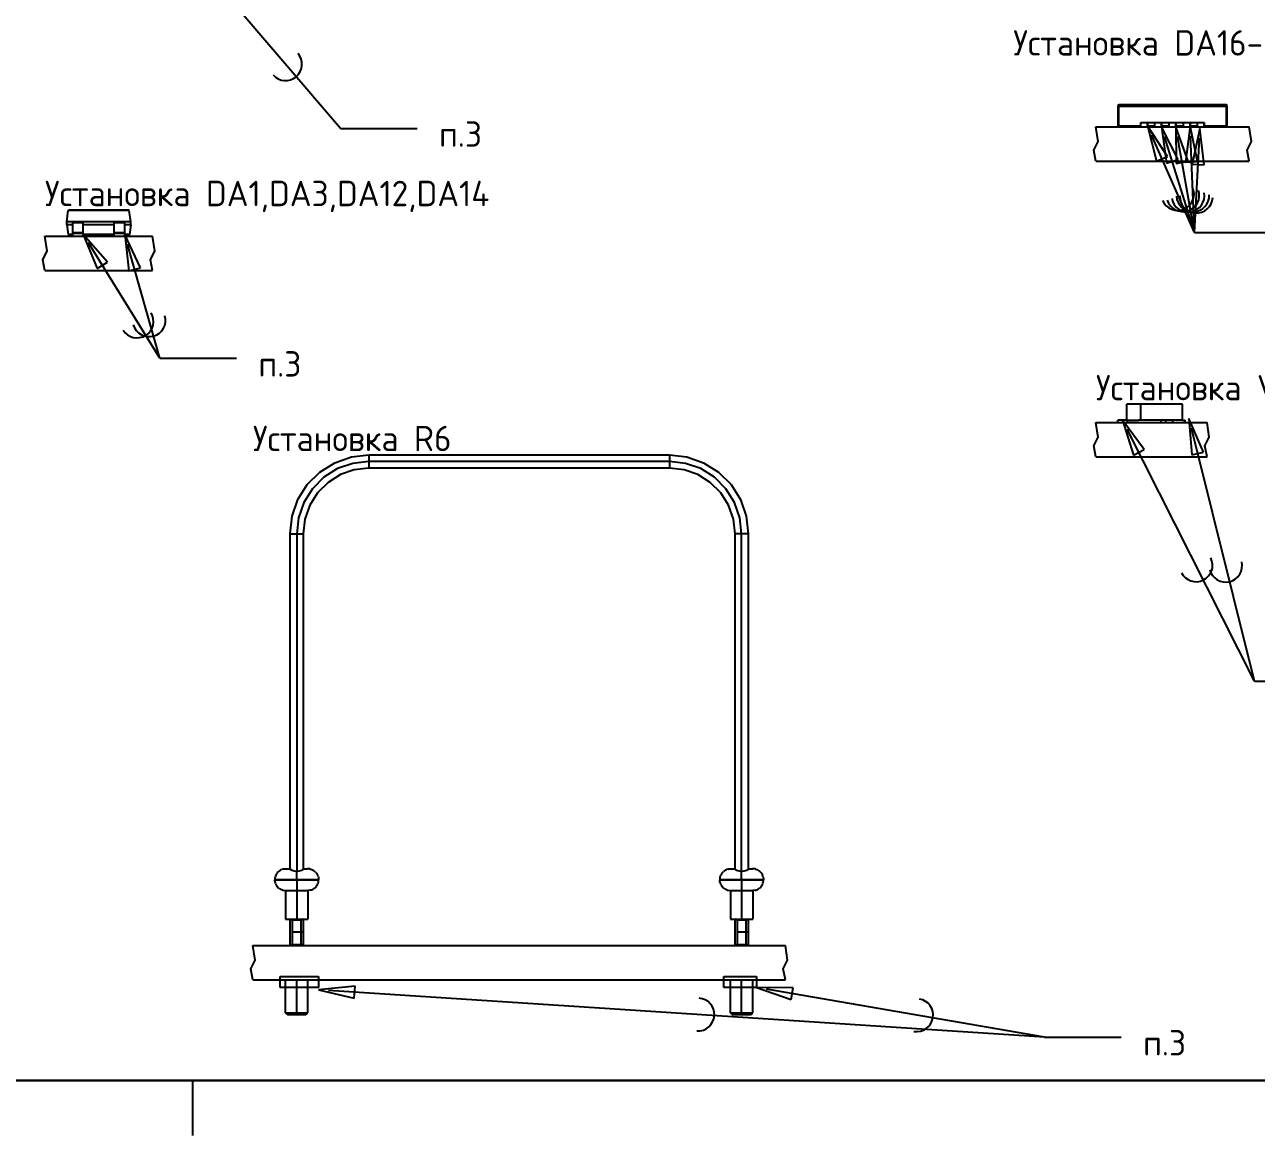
# Model space of a CAD drawing. Header units: inches. Extents: x 0 to 594, y -420 to 0.
# Drawn here: x 281.6 to 394.2, y -420 to -318.5 of the extents above; entities that cross this region are included whole.
import ezdxf

# ---------------------------------------------------------------- set-up
doc = ezdxf.new("R2010")
doc.units = ezdxf.units.IN
doc.header["$MEASUREMENT"] = 0
doc.styles.add('GOST type B0', font='', dxfattribs={"height": 3.175})
doc.styles.get('GOST type B0').set_extended_font_data('GOST type B')

msp = doc.modelspace()

# ---------------------------------------------------------------- linework, layer by layer
at = {"color": 18, "true_color": 0x000000}
for p, q in [((310.5, -328), (299.09, -314.69)), ((381.51, -325.91), (381.5, -325.96)), ((381.5, -325.96), (381.51, -325.96)), ((381.5, -325.96), (381.5, -327.76)), ((381.55, -325.87), (381.51, -325.91)), ((381.51, -325.96), (381.55, -325.96)), ((381.6, -325.86), (381.55, -325.87)), ((381.55, -325.96), (381.6, -325.96)), ((391.4, -325.86), (381.6, -325.86)), ((381.6, -325.87), (381.6, -325.86)), ((381.6, -325.91), (381.6, -325.87)), ((381.6, -325.96), (381.6, -325.91)), ((381.6, -327.76), (381.6, -325.96)), ((381.6, -325.96), (391.4, -325.96)), ((382.19, -325.85), (382.22, -325.85)), ((382.19, -325.86), (382.19, -325.85)), ((382.22, -325.85), (382.29, -325.85)), ((382.29, -325.85), (382.4, -325.85)), ((382.4, -325.85), (382.55, -325.85)), ((382.55, -325.85), (382.71, -325.85)), ((382.71, -325.85), (382.88, -325.85)), ((382.88, -325.85), (383.04, -325.85)), ((383.04, -325.85), (383.19, -325.85)), ((383.19, -325.85), (383.3, -325.85)), ((383.3, -325.85), (383.37, -325.85)), ((383.37, -325.85), (383.39, -325.85)), ((383.39, -325.85), (383.39, -325.86)), ((388.98, -325.86), (388.98, -325.85)), ((389.48, -325.85), (388.98, -325.85)), ((389.48, -325.86), (389.48, -325.85)), ((389.5, -325.85), (389.48, -325.85)), ((389.58, -325.85), (389.5, -325.85)), ((389.76, -325.85), (389.5, -325.85)), ((389.5, -325.86), (389.5, -325.85)), ((389.63, -325.85), (389.58, -325.85)), ((389.58, -325.86), (389.58, -325.85)), ((389.76, -325.85), (389.63, -325.85)), ((389.63, -325.86), (389.63, -325.85)), ((389.88, -325.85), (389.76, -325.85)), ((389.76, -325.86), (389.76, -325.85)), ((389.89, -325.85), (389.88, -325.85)), ((389.93, -325.85), (389.88, -325.85)), ((389.88, -325.86), (389.88, -325.85)), ((389.89, -325.85), (389.89, -325.85)), ((389.89, -325.86), (389.89, -325.85)), ((389.89, -325.86), (389.89, -325.86)), ((390.19, -325.85), (389.93, -325.85)), ((389.93, -325.86), (389.93, -325.85)), ((390.26, -325.85), (390.19, -325.85)), ((390.19, -325.86), (390.19, -325.85)), ((390.33, -325.85), (390.26, -325.85)), ((390.26, -325.85), (390.26, -325.85)), ((390.26, -325.86), (390.26, -325.85)), ((390.26, -325.86), (390.26, -325.85)), ((390.26, -325.85), (390.26, -325.85)), ((390.26, -325.85), (390.26, -325.85)), ((390.26, -325.85), (390.26, -325.85)), ((390.26, -325.85), (390.26, -325.85)), ((390.26, -325.85), (390.26, -325.85)), ((390.26, -325.86), (390.26, -325.86)), ((390.26, -325.86), (390.26, -325.86)), ((390.26, -325.86), (390.26, -325.86)), ((390.39, -325.85), (390.33, -325.85)), ((390.39, -325.85), (390.33, -325.85)), ((390.33, -325.86), (390.33, -325.85)), ((390.39, -325.86), (390.39, -325.85)), ((390.4, -325.85), (390.39, -325.85)), ((390.4, -325.86), (390.4, -325.85)), ((390.41, -325.85), (390.4, -325.85)), ((390.41, -325.86), (390.41, -325.85)), ((391.45, -325.87), (391.4, -325.86)), ((391.4, -325.86), (391.4, -325.87)), ((391.4, -325.87), (391.4, -325.91)), ((391.4, -325.91), (391.4, -325.96)), ((391.4, -325.96), (391.45, -325.96)), ((391.4, -325.96), (391.4, -327.76)), ((391.49, -325.91), (391.45, -325.87)), ((391.45, -325.96), (391.49, -325.96)), ((391.5, -325.96), (391.49, -325.91)), ((391.49, -325.96), (391.5, -325.96)), ((391.5, -327.76), (391.5, -325.96)), ((310.5, -328), (317.5, -328)), ((310.5, -328), (310.5, -328)), ((379.5, -327.86), (393.5, -327.86)), ((379.7, -329.2), (379.5, -327.86)), ((381.5, -327.76), (381.51, -327.76)), ((381.5, -327.86), (381.5, -327.76)), ((381.51, -327.76), (381.55, -327.76)), ((381.55, -327.76), (381.6, -327.76)), ((381.6, -327.76), (383.59, -327.76)), ((382.29, -327.76), (382.29, -327.86)), ((382.6, -327.76), (382.6, -327.86)), ((383.35, -327.76), (383.35, -327.86)), ((383.59, -327.46), (384.2, -327.46)), ((383.59, -327.76), (383.59, -327.46)), ((383.59, -327.46), (384.2, -327.46)), ((383.59, -327.86), (383.59, -327.46)), ((384.2, -327.46), (384.2, -327.76)), ((384.2, -327.86), (384.2, -327.46)), ((384.2, -327.46), (389.4, -327.46)), ((384.2, -327.76), (384.89, -327.76)), ((384.2, -327.76), (385.03, -331)), ((386.04, -330.56), (384.2, -327.76)), ((384.89, -327.46), (385.5, -327.46)), ((384.89, -327.76), (384.89, -327.46)), ((384.89, -327.46), (385.5, -327.46)), ((384.89, -327.86), (384.89, -327.46)), ((385.5, -327.46), (385.5, -327.76)), ((385.5, -327.86), (385.5, -327.46)), ((385.5, -327.76), (386.19, -327.76)), ((385.5, -327.86), (385.96, -331.17)), ((387.01, -330.85), (385.5, -327.86)), ((386.19, -327.46), (386.8, -327.46)), ((386.19, -327.76), (386.19, -327.46)), ((386.19, -327.46), (386.8, -327.46)), ((386.19, -327.86), (386.19, -327.46)), ((386.8, -327.46), (386.8, -327.76)), ((386.8, -327.86), (386.8, -327.46)), ((386.8, -327.76), (387.49, -327.76)), ((386.8, -327.86), (386.83, -331.2)), ((387.92, -331.01), (386.8, -327.86)), ((387.49, -327.46), (388.1, -327.46)), ((387.49, -327.76), (387.49, -327.46)), ((387.49, -327.46), (388.1, -327.46)), ((387.49, -327.86), (387.49, -327.46)), ((388.1, -327.76), (387.69, -331.08)), ((388.1, -327.46), (388.1, -327.76)), ((388.1, -327.86), (388.1, -327.46)), ((388.1, -327.76), (388.79, -327.76)), ((388.79, -331.03), (388.1, -327.76)), ((389, -328), (388.28, -331.27)), ((388.79, -327.46), (389.4, -327.46)), ((388.79, -327.76), (388.79, -327.46)), ((388.79, -327.46), (389.4, -327.46)), ((388.79, -327.86), (388.79, -327.46)), ((389.38, -331.32), (389, -328)), ((389.4, -327.46), (389.4, -327.76)), ((389.4, -327.86), (389.4, -327.46)), ((389.4, -327.76), (391.4, -327.76)), ((389.65, -327.86), (389.65, -327.76)), ((390.4, -327.76), (390.4, -327.86)), ((390.7, -327.86), (390.7, -327.76)), ((391.4, -327.76), (391.45, -327.76)), ((391.45, -327.76), (391.49, -327.76)), ((391.49, -327.76), (391.5, -327.76)), ((391.5, -327.86), (391.5, -327.76)), ((393.7, -329.2), (393.5, -327.86)), ((379.3, -330), (379.7, -329.2)), ((388.5, -337.5), (384.57, -328.59)), ((388.5, -337.5), (385.77, -328.73)), ((388.5, -337.5), (386.96, -328.75)), ((388.5, -337.5), (388.14, -328.67)), ((388.5, -337.5), (388.95, -328.91)), ((393.3, -330), (393.7, -329.2)), ((379.5, -331), (379.3, -330)), ((385.03, -331), (386.04, -330.56)), ((393.5, -331), (393.3, -330)), ((379.5, -331), (393.5, -331)), ((385.96, -331.17), (387.01, -330.85)), ((386.83, -331.2), (387.92, -331.01)), ((387.69, -331.08), (388.79, -331.03)), ((388.28, -331.27), (389.38, -331.32)), ((285.5, -336.55), (285.63, -335.52)), ((285.63, -335.52), (285.69, -335.46)), ((291.21, -335.52), (285.63, -335.52)), ((291.15, -335.46), (285.69, -335.46)), ((291.21, -335.52), (291.15, -335.46)), ((291.34, -336.55), (291.21, -335.52)), ((291.34, -336.55), (285.5, -336.55)), ((285.5, -336.8), (285.5, -336.55)), ((285.5, -336.8), (285.62, -337.7)), ((286.04, -336.8), (285.5, -336.8)), ((287, -336.55), (286.04, -336.55)), ((286.04, -336.56), (286.04, -336.55)), ((286.04, -336.59), (286.04, -336.56)), ((286.04, -336.62), (286.04, -336.59)), ((286.04, -337.55), (286.04, -336.62)), ((287, -336.62), (286.04, -336.62)), ((287, -336.56), (287, -336.55)), ((287, -336.59), (287, -336.56)), ((287, -336.62), (287, -336.59)), ((287, -337.55), (287, -336.62)), ((289.83, -336.8), (287, -336.8)), ((290.8, -336.55), (289.83, -336.55)), ((289.83, -336.56), (289.83, -336.55)), ((289.83, -336.59), (289.83, -336.56)), ((289.83, -336.62), (289.83, -336.59)), ((289.83, -337.55), (289.83, -336.62)), ((290.8, -336.62), (289.83, -336.62)), ((290.8, -336.56), (290.8, -336.55)), ((290.8, -336.59), (290.8, -336.56)), ((290.8, -336.62), (290.8, -336.59)), ((290.8, -337.55), (290.8, -336.62)), ((291.34, -336.8), (290.8, -336.8)), ((291.34, -336.8), (291.22, -337.7)), ((291.34, -336.8), (291.34, -336.55)), ((388.5, -337.5), (395.5, -337.5)), ((388.5, -337.5), (388.5, -337.5)), ((283.5, -337.86), (293.34, -337.86)), ((283.7, -339.2), (283.5, -337.86)), ((285.62, -337.7), (285.69, -337.76)), ((286.04, -337.7), (285.62, -337.7)), ((286.04, -337.76), (285.69, -337.76)), ((286.04, -337.58), (286.04, -337.55)), ((287, -337.55), (286.04, -337.55)), ((286.04, -337.61), (286.04, -337.58)), ((286.04, -337.62), (286.04, -337.61)), ((286.04, -337.86), (286.04, -337.62)), ((287, -337.62), (286.04, -337.62)), ((287, -337.58), (287, -337.55)), ((287, -337.61), (287, -337.58)), ((287, -337.62), (287, -337.61)), ((287, -337.86), (287, -337.62)), ((289.83, -337.7), (287, -337.7)), ((287, -337.7), (288.27, -340.8)), ((289.21, -340.22), (287, -337.7)), ((289.83, -337.76), (287, -337.76)), ((294, -349), (287.48, -338.47)), ((287.93, -337.79), (287.93, -337.76)), ((287.93, -337.84), (287.93, -337.79)), ((287.93, -337.86), (287.93, -337.84)), ((288.9, -337.79), (288.9, -337.76)), ((288.9, -337.84), (288.9, -337.79)), ((288.9, -337.86), (288.9, -337.84)), ((289.83, -337.58), (289.83, -337.55)), ((290.8, -337.55), (289.83, -337.55)), ((289.83, -337.61), (289.83, -337.58)), ((289.83, -337.62), (289.83, -337.61)), ((289.83, -337.86), (289.83, -337.62)), ((290.8, -337.62), (289.83, -337.62)), ((290.8, -337.58), (290.8, -337.55)), ((290.8, -337.61), (290.8, -337.58)), ((290.8, -337.62), (290.8, -337.61)), ((290.8, -337.86), (290.8, -337.62)), ((291.22, -337.7), (290.8, -337.7)), ((291.15, -337.76), (290.8, -337.76)), ((290.8, -337.7), (291.17, -341.03)), ((292.23, -340.73), (290.8, -337.7)), ((294, -349), (291.05, -338.57)), ((291.22, -337.7), (291.15, -337.76)), ((293.54, -339.2), (293.34, -337.86)), ((283.3, -340), (283.7, -339.2)), ((293.14, -340), (293.54, -339.2)), ((283.5, -341), (283.3, -340)), ((288.27, -340.8), (289.21, -340.22)), ((291.17, -341.03), (292.23, -340.73)), ((293.34, -341), (293.14, -340)), ((283.5, -341), (293.34, -341)), ((294, -349), (301, -349)), ((294, -349), (294, -349)), ((383.61, -353.2), (382.31, -353.2)), ((382.31, -354.66), (382.31, -353.2)), ((383.61, -354.66), (383.61, -353.2)), ((387.42, -353.2), (383.61, -353.2)), ((387.42, -354.66), (387.42, -353.2)), ((379.5, -354.86), (389.65, -354.86)), ((379.7, -356.2), (379.5, -354.86)), ((382.38, -354.66), (381.5, -354.66)), ((381.5, -354.86), (381.5, -354.66)), ((381.94, -354.66), (382.94, -357.85)), ((383.92, -357.35), (381.94, -354.66)), ((394, -378.5), (382.35, -355.47)), ((382.38, -354.66), (383.4, -354.66)), ((382.38, -354.86), (382.38, -354.66)), ((383.61, -354.66), (383.4, -354.66)), ((387.42, -354.66), (383.61, -354.66)), ((385.46, -354.86), (385.46, -354.66)), ((385.9, -354.86), (385.9, -354.66)), ((386.54, -354.86), (386.54, -354.66)), ((387.42, -354.66), (387.65, -354.66)), ((387.65, -354.86), (387.65, -354.66)), ((388, -354.5), (388.27, -357.83)), ((389.33, -357.57), (388, -354.5)), ((394, -378.5), (388.22, -355.38)), ((389.85, -356.2), (389.65, -354.86)), ((379.3, -357), (379.7, -356.2)), ((389.45, -357), (389.85, -356.2)), ((379.5, -358), (379.3, -357)), ((382.94, -357.85), (383.92, -357.35)), ((388.27, -357.83), (389.33, -357.57)), ((389.65, -358), (389.45, -357)), ((308.61, -359.41), (309.98, -358.55)), ((309.98, -358.55), (311.5, -358.02)), ((311.63, -358.61), (310.24, -359.09)), ((311.5, -358.02), (313.1, -357.84)), ((313.1, -358.44), (311.63, -358.61)), ((313.1, -357.84), (340.54, -357.84)), ((313.1, -357.84), (313.1, -357.86)), ((313.1, -357.86), (313.1, -357.92)), ((313.1, -357.92), (313.1, -358.02)), ((313.1, -358.02), (313.1, -358.14)), ((313.1, -358.14), (313.1, -358.28)), ((313.1, -358.28), (313.1, -358.44)), ((313.1, -358.44), (313.1, -358.6)), ((340.54, -358.44), (313.1, -358.44)), ((313.1, -358.6), (313.1, -358.74)), ((313.1, -358.74), (313.1, -358.86)), ((313.1, -358.86), (313.1, -358.96)), ((340.54, -357.84), (342.14, -358.02)), ((340.54, -357.84), (340.54, -357.86)), ((340.54, -357.86), (340.54, -357.92)), ((340.54, -357.92), (340.54, -358.02)), ((340.54, -358.02), (340.54, -358.14)), ((340.54, -358.14), (340.54, -358.28)), ((340.54, -358.28), (340.54, -358.44)), ((340.54, -358.44), (340.54, -358.6)), ((342.01, -358.61), (340.54, -358.44)), ((340.54, -358.6), (340.54, -358.74)), ((340.54, -358.74), (340.54, -358.86)), ((340.54, -358.86), (340.54, -358.96)), ((343.4, -359.09), (342.01, -358.61)), ((342.14, -358.02), (343.66, -358.55)), ((343.66, -358.55), (345.03, -359.41)), ((379.5, -358), (389.65, -358)), ((307.47, -360.55), (308.61, -359.41)), ((308.98, -359.88), (307.94, -360.92)), ((310.24, -359.09), (308.98, -359.88)), ((310.5, -359.63), (309.36, -360.35)), ((311.76, -359.19), (310.5, -359.63)), ((313.1, -359.04), (311.76, -359.19)), ((313.1, -358.96), (313.1, -359.02)), ((313.1, -359.02), (313.1, -359.04)), ((340.54, -359.04), (313.1, -359.04)), ((340.54, -358.96), (340.54, -359.02)), ((340.54, -359.02), (340.54, -359.04)), ((341.88, -359.19), (340.54, -359.04)), ((343.14, -359.63), (341.88, -359.19)), ((344.28, -360.35), (343.14, -359.63)), ((344.66, -359.88), (343.4, -359.09)), ((345.7, -360.92), (344.66, -359.88)), ((345.03, -359.41), (346.17, -360.55)), ((306.61, -361.92), (307.47, -360.55)), ((307.94, -360.92), (307.15, -362.18)), ((309.36, -360.35), (308.41, -361.3)), ((345.23, -361.3), (344.28, -360.35)), ((346.49, -362.18), (345.7, -360.92)), ((346.17, -360.55), (347.03, -361.92)), ((306.08, -363.44), (306.61, -361.92)), ((307.15, -362.18), (306.67, -363.57)), ((308.41, -361.3), (307.69, -362.44)), ((345.95, -362.44), (345.23, -361.3)), ((346.97, -363.57), (346.49, -362.18)), ((347.03, -361.92), (347.56, -363.44)), ((307.69, -362.44), (307.25, -363.7)), ((346.39, -363.7), (345.95, -362.44)), ((305.9, -365.04), (306.08, -363.44)), ((306.67, -363.57), (306.5, -365.04)), ((307.25, -363.7), (307.1, -365.04)), ((346.54, -365.04), (346.39, -363.7)), ((347.14, -365.04), (346.97, -363.57)), ((347.56, -363.44), (347.74, -365.04)), ((305.9, -395.66), (305.9, -365.04)), ((305.9, -365.04), (305.92, -365.04)), ((305.92, -365.04), (305.98, -365.04)), ((305.98, -365.04), (306.08, -365.04)), ((306.08, -365.04), (306.2, -365.04)), ((306.2, -365.04), (306.34, -365.04)), ((306.34, -365.04), (306.5, -365.04)), ((306.5, -365.04), (306.66, -365.04)), ((306.5, -365.04), (306.5, -395.88)), ((306.66, -365.04), (306.8, -365.04)), ((306.8, -365.04), (306.92, -365.04)), ((306.92, -365.04), (307.02, -365.04)), ((307.02, -365.04), (307.08, -365.04)), ((307.08, -365.04), (307.1, -365.04)), ((307.1, -365.04), (307.1, -395.66)), ((346.54, -395.66), (346.54, -365.04)), ((346.56, -365.04), (346.54, -365.04)), ((346.62, -365.04), (346.56, -365.04)), ((346.72, -365.04), (346.62, -365.04)), ((346.84, -365.04), (346.72, -365.04)), ((346.98, -365.04), (346.84, -365.04)), ((347.14, -365.04), (346.98, -365.04)), ((347.3, -365.04), (347.14, -365.04)), ((347.14, -395.88), (347.14, -365.04)), ((347.44, -365.04), (347.3, -365.04)), ((347.56, -365.04), (347.44, -365.04)), ((347.66, -365.04), (347.56, -365.04)), ((347.72, -365.04), (347.66, -365.04)), ((347.74, -365.04), (347.72, -365.04)), ((347.74, -365.04), (347.74, -395.66)), ((394, -378.5), (401, -378.5)), ((394, -378.5), (394, -378.5)), ((304.78, -395.95), (304.7, -396.04)), ((304.85, -395.88), (304.78, -395.95)), ((305.01, -395.77), (304.85, -395.88)), ((305.01, -395.77), (305.11, -395.72)), ((305.23, -395.68), (305.11, -395.72)), ((305.23, -395.68), (305.29, -395.66)), ((305.29, -395.66), (305.5, -395.64)), ((305.5, -395.64), (305.53, -395.64)), ((305.53, -395.64), (305.61, -395.64)), ((305.61, -395.64), (305.73, -395.64)), ((305.73, -395.64), (305.9, -395.64)), ((305.94, -395.72), (305.9, -395.66)), ((306.07, -395.79), (305.94, -395.72)), ((306.27, -395.86), (306.07, -395.79)), ((306.5, -395.88), (306.27, -395.86)), ((306.73, -395.86), (306.5, -395.88)), ((306.5, -396.04), (306.5, -395.88)), ((306.93, -395.79), (306.73, -395.86)), ((307.06, -395.72), (306.93, -395.79)), ((307.1, -395.66), (307.06, -395.72)), ((307.1, -395.64), (307.27, -395.64)), ((307.27, -395.64), (307.39, -395.64)), ((307.39, -395.64), (307.47, -395.64)), ((307.47, -395.64), (307.5, -395.64)), ((307.71, -395.66), (307.5, -395.64)), ((307.71, -395.66), (307.77, -395.68)), ((307.77, -395.68), (307.89, -395.72)), ((307.89, -395.72), (307.99, -395.77)), ((308.15, -395.88), (307.99, -395.77)), ((308.22, -395.95), (308.15, -395.88)), ((308.22, -395.95), (308.3, -396.04)), ((345.42, -395.95), (345.34, -396.04)), ((345.42, -395.95), (345.49, -395.88)), ((345.65, -395.77), (345.49, -395.88)), ((345.65, -395.77), (345.75, -395.72)), ((345.87, -395.68), (345.75, -395.72)), ((345.87, -395.68), (345.93, -395.66)), ((345.93, -395.66), (346.14, -395.64)), ((346.14, -395.64), (346.17, -395.64)), ((346.17, -395.64), (346.25, -395.64)), ((346.25, -395.64), (346.37, -395.64)), ((346.37, -395.64), (346.54, -395.64)), ((346.58, -395.72), (346.54, -395.66)), ((346.71, -395.79), (346.58, -395.72)), ((346.91, -395.86), (346.71, -395.79)), ((347.14, -395.88), (346.91, -395.86)), ((347.37, -395.86), (347.14, -395.88)), ((347.14, -396.04), (347.14, -395.88)), ((347.57, -395.79), (347.37, -395.86)), ((347.7, -395.72), (347.57, -395.79)), ((347.74, -395.66), (347.7, -395.72)), ((347.74, -395.64), (347.91, -395.64)), ((347.91, -395.64), (348.03, -395.64)), ((348.03, -395.64), (348.11, -395.64)), ((348.11, -395.64), (348.14, -395.64)), ((348.35, -395.66), (348.14, -395.64)), ((348.41, -395.68), (348.35, -395.66)), ((348.41, -395.68), (348.53, -395.72)), ((348.53, -395.72), (348.63, -395.77)), ((348.63, -395.77), (348.79, -395.88)), ((348.79, -395.88), (348.86, -395.95)), ((348.86, -395.95), (348.94, -396.04)), ((304.52, -396.43), (304.5, -396.55)), ((304.5, -396.55), (304.5, -396.64)), ((304.51, -396.64), (304.5, -396.64)), ((304.5, -396.64), (304.51, -396.64)), ((304.5, -396.73), (304.5, -396.64)), ((304.5, -396.64), (304.5, -396.64)), ((304.5, -396.64), (304.5, -396.64)), ((304.52, -396.86), (304.5, -396.73)), ((304.63, -396.64), (304.51, -396.64)), ((304.51, -396.64), (304.63, -396.64)), ((304.52, -396.43), (304.55, -396.32)), ((304.56, -396.97), (304.52, -396.86)), ((304.59, -396.22), (304.55, -396.32)), ((304.56, -396.97), (304.6, -397.07)), ((304.65, -396.12), (304.59, -396.22)), ((304.65, -397.17), (304.6, -397.07)), ((304.85, -396.64), (304.63, -396.64)), ((304.63, -396.64), (304.85, -396.64)), ((304.7, -396.04), (304.65, -396.12)), ((305.17, -396.64), (304.85, -396.64)), ((304.85, -396.64), (305.17, -396.64)), ((305.57, -396.64), (305.17, -396.64)), ((305.17, -396.64), (305.57, -396.64)), ((306.02, -396.64), (305.57, -396.64)), ((305.57, -396.64), (306.02, -396.64)), ((306.5, -396.64), (306.02, -396.64)), ((306.02, -396.64), (306.5, -396.64)), ((306.5, -396.22), (306.5, -396.04)), ((306.5, -396.43), (306.5, -396.22)), ((306.5, -396.64), (306.5, -396.43)), ((306.5, -396.64), (306.98, -396.64)), ((306.98, -396.64), (306.5, -396.64)), ((306.5, -396.64), (306.5, -396.64)), ((306.5, -396.64), (306.5, -396.86)), ((306.5, -396.86), (306.5, -397.07)), ((306.5, -397.07), (306.5, -397.26)), ((306.98, -396.64), (307.43, -396.64)), ((307.43, -396.64), (306.98, -396.64)), ((307.43, -396.64), (307.83, -396.64)), ((307.83, -396.64), (307.43, -396.64)), ((307.83, -396.64), (308.15, -396.64)), ((308.15, -396.64), (307.83, -396.64)), ((308.15, -396.64), (308.37, -396.64)), ((308.37, -396.64), (308.15, -396.64)), ((308.3, -396.04), (308.35, -396.12)), ((308.35, -396.12), (308.41, -396.22)), ((308.35, -397.17), (308.4, -397.07)), ((308.37, -396.64), (308.49, -396.64)), ((308.49, -396.64), (308.37, -396.64)), ((308.4, -397.07), (308.44, -396.97)), ((308.45, -396.32), (308.41, -396.22)), ((308.44, -396.97), (308.48, -396.86)), ((308.45, -396.32), (308.48, -396.43)), ((308.48, -396.43), (308.5, -396.55)), ((308.48, -396.86), (308.5, -396.73)), ((308.49, -396.64), (308.5, -396.64)), ((308.5, -396.64), (308.49, -396.64)), ((308.5, -396.55), (308.5, -396.64)), ((308.5, -396.64), (308.5, -396.64)), ((308.5, -396.64), (308.5, -396.64)), ((308.5, -396.73), (308.5, -396.64)), ((345.16, -396.43), (345.14, -396.55)), ((345.14, -396.55), (345.14, -396.64)), ((345.15, -396.64), (345.14, -396.64)), ((345.14, -396.64), (345.15, -396.64)), ((345.14, -396.73), (345.14, -396.64)), ((345.14, -396.64), (345.14, -396.64)), ((345.14, -396.64), (345.14, -396.64)), ((345.16, -396.86), (345.14, -396.73)), ((345.27, -396.64), (345.15, -396.64)), ((345.15, -396.64), (345.27, -396.64)), ((345.19, -396.32), (345.16, -396.43)), ((345.2, -396.97), (345.16, -396.86)), ((345.19, -396.32), (345.23, -396.22)), ((345.24, -397.07), (345.2, -396.97)), ((345.29, -396.12), (345.23, -396.22)), ((345.29, -397.17), (345.24, -397.07)), ((345.49, -396.64), (345.27, -396.64)), ((345.27, -396.64), (345.49, -396.64)), ((345.34, -396.04), (345.29, -396.12)), ((345.81, -396.64), (345.49, -396.64)), ((345.49, -396.64), (345.81, -396.64)), ((346.21, -396.64), (345.81, -396.64)), ((345.81, -396.64), (346.21, -396.64)), ((346.66, -396.64), (346.21, -396.64)), ((346.21, -396.64), (346.66, -396.64)), ((347.14, -396.64), (346.66, -396.64)), ((346.66, -396.64), (347.14, -396.64)), ((347.14, -396.22), (347.14, -396.04)), ((347.14, -396.43), (347.14, -396.22)), ((347.14, -396.64), (347.14, -396.43)), ((347.14, -396.64), (347.62, -396.64)), ((347.62, -396.64), (347.14, -396.64)), ((347.14, -396.64), (347.14, -396.64)), ((347.14, -396.64), (347.14, -396.86)), ((347.14, -396.86), (347.14, -397.07)), ((347.14, -397.07), (347.14, -397.26)), ((347.62, -396.64), (348.07, -396.64)), ((348.07, -396.64), (347.62, -396.64)), ((348.07, -396.64), (348.47, -396.64)), ((348.47, -396.64), (348.07, -396.64)), ((348.47, -396.64), (348.79, -396.64)), ((348.79, -396.64), (348.47, -396.64)), ((348.79, -396.64), (349.01, -396.64)), ((349.01, -396.64), (348.79, -396.64)), ((348.94, -396.04), (348.99, -396.12)), ((348.99, -396.12), (349.05, -396.22)), ((348.99, -397.17), (349.04, -397.07)), ((349.01, -396.64), (349.13, -396.64)), ((349.13, -396.64), (349.01, -396.64)), ((349.04, -397.07), (349.08, -396.97)), ((349.09, -396.32), (349.05, -396.22)), ((349.08, -396.97), (349.12, -396.86)), ((349.09, -396.32), (349.12, -396.43)), ((349.12, -396.43), (349.14, -396.55)), ((349.12, -396.86), (349.14, -396.73)), ((349.13, -396.64), (349.14, -396.64)), ((349.14, -396.64), (349.13, -396.64)), ((349.14, -396.55), (349.14, -396.64)), ((349.14, -396.64), (349.14, -396.64)), ((349.14, -396.64), (349.14, -396.64)), ((349.14, -396.73), (349.14, -396.64)), ((304.65, -397.17), (304.71, -397.26)), ((304.79, -397.35), (304.71, -397.26)), ((304.87, -397.41), (304.79, -397.35)), ((304.97, -397.49), (304.87, -397.41)), ((304.97, -397.49), (305.05, -397.53)), ((305.19, -397.59), (305.05, -397.53)), ((305.19, -397.59), (305.26, -397.61)), ((305.26, -397.61), (305.47, -397.64)), ((305.47, -397.64), (305.48, -397.64)), ((305.48, -397.64), (305.49, -397.64)), ((305.48, -397.64), (305.48, -400.24)), ((305.49, -397.64), (305.55, -397.64)), ((305.55, -397.64), (305.66, -397.64)), ((305.66, -397.64), (305.82, -397.64)), ((305.82, -397.64), (306.03, -397.64)), ((306.03, -397.64), (306.26, -397.64)), ((306.26, -397.64), (306.5, -397.64)), ((306.5, -397.26), (306.5, -397.41)), ((306.5, -397.41), (306.5, -397.53)), ((306.5, -397.53), (306.5, -397.61)), ((306.5, -397.61), (306.5, -397.64)), ((306.5, -397.64), (306.74, -397.64)), ((306.5, -397.64), (306.5, -400.24)), ((306.74, -397.64), (306.97, -397.64)), ((306.97, -397.64), (307.18, -397.64)), ((307.18, -397.64), (307.34, -397.64)), ((307.34, -397.64), (307.45, -397.64)), ((307.45, -397.64), (307.51, -397.64)), ((307.51, -397.64), (307.52, -397.64)), ((307.52, -397.64), (307.52, -400.24)), ((307.74, -397.61), (307.53, -397.64)), ((307.81, -397.59), (307.74, -397.61)), ((307.81, -397.59), (307.95, -397.53)), ((308.03, -397.49), (307.95, -397.53)), ((308.03, -397.49), (308.13, -397.41)), ((308.21, -397.35), (308.13, -397.41)), ((308.21, -397.35), (308.29, -397.26)), ((308.35, -397.17), (308.29, -397.26)), ((345.29, -397.17), (345.35, -397.26)), ((345.43, -397.35), (345.35, -397.26)), ((345.51, -397.41), (345.43, -397.35)), ((345.61, -397.49), (345.51, -397.41)), ((345.61, -397.49), (345.69, -397.53)), ((345.83, -397.59), (345.69, -397.53)), ((345.83, -397.59), (345.9, -397.61)), ((345.9, -397.61), (346.11, -397.64)), ((346.11, -397.64), (346.12, -397.64)), ((346.12, -397.64), (346.13, -397.64)), ((346.12, -397.64), (346.12, -400.24)), ((346.13, -397.64), (346.19, -397.64)), ((346.19, -397.64), (346.3, -397.64)), ((346.3, -397.64), (346.46, -397.64)), ((346.46, -397.64), (346.67, -397.64)), ((346.67, -397.64), (346.9, -397.64)), ((346.9, -397.64), (347.14, -397.64)), ((347.14, -397.26), (347.14, -397.41)), ((347.14, -397.41), (347.14, -397.53)), ((347.14, -397.53), (347.14, -397.61)), ((347.14, -397.61), (347.14, -397.64)), ((347.14, -397.64), (347.38, -397.64)), ((347.14, -397.64), (347.14, -400.24)), ((347.38, -397.64), (347.61, -397.64)), ((347.61, -397.64), (347.82, -397.64)), ((347.82, -397.64), (347.98, -397.64)), ((347.98, -397.64), (348.09, -397.64)), ((348.09, -397.64), (348.15, -397.64)), ((348.15, -397.64), (348.16, -397.64)), ((348.16, -397.64), (348.16, -400.24)), ((348.38, -397.61), (348.17, -397.64)), ((348.38, -397.61), (348.45, -397.59)), ((348.45, -397.59), (348.59, -397.53)), ((348.67, -397.49), (348.59, -397.53)), ((348.67, -397.49), (348.77, -397.41)), ((348.85, -397.35), (348.77, -397.41)), ((348.85, -397.35), (348.93, -397.26)), ((348.99, -397.17), (348.93, -397.26)), ((305.48, -400.24), (305.51, -400.24)), ((305.51, -400.24), (305.59, -400.24)), ((305.59, -400.24), (305.72, -400.24)), ((305.72, -400.24), (305.9, -400.24)), ((305.9, -400.54), (305.9, -400.24)), ((305.9, -400.24), (305.94, -400.24)), ((306.1, -400.33), (305.94, -400.24)), ((305.94, -400.24), (307.06, -400.24)), ((306.1, -400.33), (306.1, -400.67)), ((306.9, -400.33), (306.1, -400.33)), ((307.06, -400.24), (306.9, -400.33)), ((306.9, -400.67), (306.9, -400.33)), ((307.06, -400.24), (307.1, -400.24)), ((307.1, -400.24), (307.28, -400.24)), ((307.1, -400.24), (307.1, -400.5)), ((307.1, -400.5), (307.1, -400.79)), ((307.28, -400.24), (307.41, -400.24)), ((307.41, -400.24), (307.49, -400.24)), ((307.49, -400.24), (307.52, -400.24)), ((346.12, -400.24), (346.15, -400.24)), ((346.15, -400.24), (346.23, -400.24)), ((346.23, -400.24), (346.36, -400.24)), ((346.36, -400.24), (346.54, -400.24)), ((346.54, -400.54), (346.54, -400.24)), ((346.54, -400.24), (346.58, -400.24)), ((346.74, -400.33), (346.58, -400.24)), ((346.58, -400.24), (347.7, -400.24)), ((346.74, -400.33), (346.74, -400.67)), ((347.54, -400.33), (346.74, -400.33)), ((347.7, -400.24), (347.54, -400.33)), ((347.54, -400.67), (347.54, -400.33)), ((347.7, -400.24), (347.74, -400.24)), ((347.74, -400.24), (347.92, -400.24)), ((347.74, -400.24), (347.74, -400.5)), ((347.74, -400.5), (347.74, -400.79)), ((347.92, -400.24), (348.05, -400.24)), ((348.05, -400.24), (348.13, -400.24)), ((348.13, -400.24), (348.16, -400.24)), ((305.9, -400.88), (305.9, -400.54)), ((305.9, -401.25), (305.9, -400.88)), ((305.9, -401.63), (305.9, -401.25)), ((305.9, -402), (305.9, -401.63)), ((306.1, -400.67), (306.1, -401.05)), ((306.1, -401.05), (306.1, -401.44)), ((306.1, -401.44), (306.1, -401.83)), ((306.9, -401.44), (306.1, -401.44)), ((306.9, -401.05), (306.9, -400.67)), ((306.9, -401.44), (306.9, -401.05)), ((306.9, -401.83), (306.9, -401.44)), ((307, -401.44), (306.9, -401.44)), ((307.07, -401.44), (307, -401.44)), ((307.1, -401.44), (307.07, -401.44)), ((307.1, -400.79), (307.1, -401.11)), ((307.1, -401.11), (307.1, -401.44)), ((307.1, -401.44), (307.1, -401.77)), ((346.54, -400.88), (346.54, -400.54)), ((346.54, -401.25), (346.54, -400.88)), ((346.54, -401.63), (346.54, -401.25)), ((346.54, -402), (346.54, -401.63)), ((346.74, -400.67), (346.74, -401.05)), ((346.74, -401.05), (346.74, -401.44)), ((346.74, -401.44), (346.74, -401.83)), ((347.54, -401.44), (346.74, -401.44)), ((347.54, -401.05), (347.54, -400.67)), ((347.54, -401.44), (347.54, -401.05)), ((347.54, -401.83), (347.54, -401.44)), ((347.64, -401.44), (347.54, -401.44)), ((347.71, -401.44), (347.64, -401.44)), ((347.74, -401.44), (347.71, -401.44)), ((347.74, -400.79), (347.74, -401.11)), ((347.74, -401.11), (347.74, -401.44)), ((347.74, -401.44), (347.74, -401.77)), ((302.5, -402.64), (351.14, -402.64)), ((302.7, -403.98), (302.5, -402.64)), ((305.9, -402.34), (305.9, -402)), ((305.9, -402.64), (305.9, -402.34)), ((306.1, -402.55), (305.94, -402.64)), ((306.1, -401.83), (306.1, -402.21)), ((306.1, -402.21), (306.1, -402.55)), ((306.1, -402.55), (306.9, -402.55)), ((306.9, -402.21), (306.9, -401.83)), ((306.9, -402.55), (306.9, -402.21)), ((307.06, -402.64), (306.9, -402.55)), ((307.1, -401.77), (307.1, -402.09)), ((307.1, -402.09), (307.1, -402.38)), ((307.1, -402.38), (307.1, -402.64)), ((346.54, -402.34), (346.54, -402)), ((346.54, -402.64), (346.54, -402.34)), ((346.74, -402.55), (346.58, -402.64)), ((346.74, -401.83), (346.74, -402.21)), ((346.74, -402.21), (346.74, -402.55)), ((346.74, -402.55), (347.54, -402.55)), ((347.54, -402.21), (347.54, -401.83)), ((347.54, -402.55), (347.54, -402.21)), ((347.7, -402.64), (347.54, -402.55)), ((347.74, -401.77), (347.74, -402.09)), ((347.74, -402.09), (347.74, -402.38)), ((347.74, -402.38), (347.74, -402.64)), ((351.34, -403.98), (351.14, -402.64)), ((302.3, -404.78), (302.7, -403.98)), ((302.5, -405.78), (302.3, -404.78)), ((350.94, -404.78), (351.34, -403.98)), ((351.14, -405.78), (350.94, -404.78)), ((302.5, -405.78), (351.14, -405.78)), ((305.48, -408.8), (305.48, -405.78)), ((306.5, -408.8), (306.5, -405.78)), ((307.52, -408.8), (307.52, -405.78)), ((346.12, -408.8), (346.12, -405.78)), ((347.14, -408.8), (347.14, -405.78)), ((348.16, -408.8), (348.16, -405.78)), ((311.83, -406.37), (308.5, -406.7)), ((308.5, -406.7), (311.76, -407.46)), ((374.81, -411.03), (309.41, -406.76)), ((311.76, -407.46), (311.83, -406.37)), ((348.5, -406.5), (351.66, -407.6)), ((351.85, -406.52), (348.5, -406.5)), ((374.81, -411.03), (349.4, -406.65)), ((351.66, -407.6), (351.85, -406.52)), ((305.48, -408.8), (305.49, -408.8)), ((305.58, -408.9), (305.48, -408.8)), ((305.49, -408.8), (305.55, -408.8)), ((305.55, -408.8), (305.66, -408.8)), ((305.58, -408.9), (305.68, -409)), ((305.66, -408.8), (305.82, -408.8)), ((305.69, -409), (305.68, -409)), ((305.73, -409), (305.69, -409)), ((305.83, -409), (305.73, -409)), ((305.82, -408.8), (306.03, -408.8)), ((305.96, -409), (305.83, -409)), ((306.12, -409), (305.96, -409)), ((306.03, -408.8), (306.26, -408.8)), ((306.3, -409), (306.12, -409)), ((306.26, -408.8), (306.5, -408.8)), ((306.5, -409), (306.3, -409)), ((306.5, -408.8), (306.74, -408.8)), ((306.5, -409), (306.5, -408.8)), ((306.7, -409), (306.5, -409)), ((306.88, -409), (306.7, -409)), ((306.74, -408.8), (306.97, -408.8)), ((307.04, -409), (306.88, -409)), ((306.97, -408.8), (307.18, -408.8)), ((307.17, -409), (307.04, -409)), ((307.27, -409), (307.17, -409)), ((307.18, -408.8), (307.34, -408.8)), ((307.31, -409), (307.27, -409)), ((307.32, -409), (307.31, -409)), ((307.42, -408.9), (307.32, -409)), ((307.34, -408.8), (307.45, -408.8)), ((307.42, -408.9), (307.52, -408.8)), ((307.45, -408.8), (307.51, -408.8)), ((307.51, -408.8), (307.52, -408.8)), ((346.12, -408.8), (346.13, -408.8)), ((346.22, -408.9), (346.12, -408.8)), ((346.13, -408.8), (346.19, -408.8)), ((346.19, -408.8), (346.3, -408.8)), ((346.22, -408.9), (346.32, -409)), ((346.3, -408.8), (346.46, -408.8)), ((346.33, -409), (346.32, -409)), ((346.37, -409), (346.33, -409)), ((346.47, -409), (346.37, -409)), ((346.46, -408.8), (346.67, -408.8)), ((346.6, -409), (346.47, -409)), ((346.76, -409), (346.6, -409)), ((346.67, -408.8), (346.9, -408.8)), ((346.94, -409), (346.76, -409)), ((346.9, -408.8), (347.14, -408.8)), ((347.14, -409), (346.94, -409)), ((347.14, -408.8), (347.38, -408.8)), ((347.14, -409), (347.14, -408.8)), ((347.34, -409), (347.14, -409)), ((347.52, -409), (347.34, -409)), ((347.38, -408.8), (347.61, -408.8)), ((347.68, -409), (347.52, -409)), ((347.61, -408.8), (347.82, -408.8)), ((347.81, -409), (347.68, -409)), ((347.91, -409), (347.81, -409)), ((347.82, -408.8), (347.98, -408.8)), ((347.95, -409), (347.91, -409)), ((347.96, -409), (347.95, -409)), ((348.06, -408.9), (347.96, -409)), ((347.98, -408.8), (348.09, -408.8)), ((348.06, -408.9), (348.16, -408.8)), ((348.09, -408.8), (348.15, -408.8)), ((348.15, -408.8), (348.16, -408.8)), ((374.81, -411.03), (381.81, -411.03)), ((374.81, -411.03), (374.81, -411.03)), ((589, -415), (5, -415)), ((20, -415), (589, -415)), ((297, -420), (297, -415))]:
    msp.add_line(p, q, dxfattribs=at)
at = {"color": 195, "true_color": 0x7030a0}
for p, q in [((305, -405.5), (308.5, -405.5)), ((305, -406.5), (305, -405.5)), ((308.5, -405.5), (308.5, -406.5)), ((345.5, -405.5), (348.5, -405.5)), ((345.5, -406.5), (345.5, -405.5)), ((348.5, -405.5), (348.5, -406.5)), ((308.5, -406.5), (305, -406.5)), ((348.5, -406.5), (345.5, -406.5))]:
    msp.add_line(p, q, dxfattribs=at)
at = {"color": 7, "true_color": 0xffffff}
msp.add_line((20, -415), (589, -415), dxfattribs=at)
at = {"color": 18, "true_color": 0x000000}
for centre, start, end in [((305.48, -322.14), 220.6013, 40.6013), ((386.96, -334), 203.7908, 23.7908), ((387.45, -334.11), 197.2554, 17.2554), ((387.91, -334.16), 189.9701, 9.9701), ((388.36, -334.13), 182.3218, 2.3218), ((388.67, -334.25), 176.9872, 356.9872), ((291.92, -345.64), 211.7597, 31.7597), ((293.02, -345.53), 195.7886, 15.7886), ((388.65, -367.92), 206.8314, 26.8314), ((391.36, -367.96), 194.0362, 14.0362), ((343.15, -408.96), 266.2664, 86.2664), ((363.13, -409.02), 260.2389, 80.2389)]:
    msp.add_arc(centre, 1.5, start, end, dxfattribs=at)

# ---------------------------------------------------------------- texts
at = {"color": 18, "true_color": 0x000000, "style": 'GOST type B0'}
for s, p in [('Установка DA16-DA19', (371.95, -321.35)), ('Установка DA1,DA3,DA12,DA14', (283.5, -335.11)), ('Установка VD14-VD21', (379.5, -352.85)), ('Установка R6', (302.5, -357.49))]:
    msp.add_text(s, height=2.319, dxfattribs=at).set_placement(p)
at = {"color": 12, "true_color": 0xc00000, "style": 'GOST type B0'}
for p in [(319.5, -329.68), (303, -350.68), (383.81, -412.7)]:
    msp.add_text('п.3', height=2.319, dxfattribs=at).set_placement(p)

doc.saveas('drawing.dxf')
